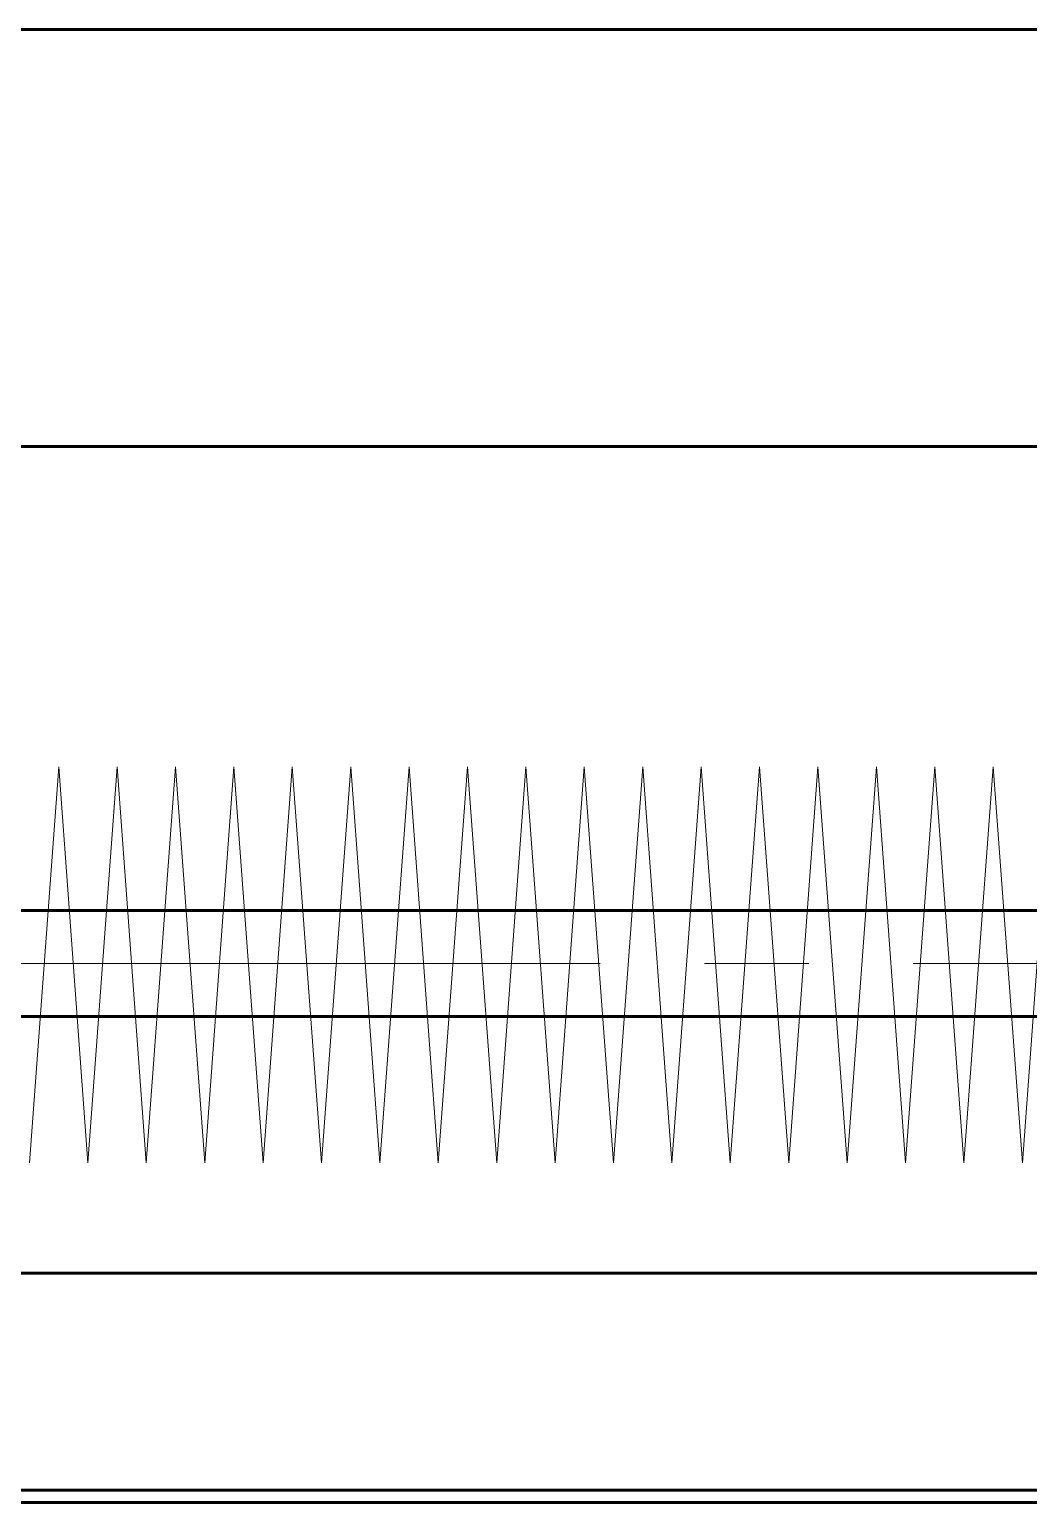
# Model space of a CAD drawing. Header units: millimetres. Extents: x 0 to 840, y 0 to 594.
# Drawn here: x 107.13 to 121.5, y 541.03 to 562.23 of the extents above; entities that cross this region are included whole.
import ezdxf

# ---------------------------------------------------------------- set-up
doc = ezdxf.new("R2010")
doc.units = ezdxf.units.MM
doc.linetypes.add('K5LT_AXLED', pattern=[19.5, 15, -1.5, 1.5, -1.5])
doc.linetypes.add('K5LT_BASIC', pattern=[0])
doc.layers.add('Системный слой', color=7, linetype='Continuous')

# ---------------------------------------------------------------- blocks, each defined once
blk = doc.blocks.new('U79')
at = {"layer": 'Системный слой', "color": 30, "linetype": 'K5LT_AXLED', "lineweight": 18, "true_color": 0xff8000}
for q in [(107.135, 545.919), (107.975, 545.919)]:
    blk.add_line((107.555, 551.619), q, dxfattribs=at)
blk = doc.blocks.new('U80')
at = {"layer": 'Системный слой', "color": 30, "linetype": 'K5LT_AXLED', "lineweight": 18, "true_color": 0xff8000}
for q in [(107.975, 545.919), (108.815, 545.919)]:
    blk.add_line((108.395, 551.619), q, dxfattribs=at)
blk = doc.blocks.new('U81')
at = {"layer": 'Системный слой', "color": 30, "linetype": 'K5LT_AXLED', "lineweight": 18, "true_color": 0xff8000}
for q in [(109.655, 545.919), (110.495, 545.919)]:
    blk.add_line((110.075, 551.619), q, dxfattribs=at)
blk = doc.blocks.new('U82')
at = {"layer": 'Системный слой', "color": 30, "linetype": 'K5LT_AXLED', "lineweight": 18, "true_color": 0xff8000}
for q in [(108.815, 545.919), (109.655, 545.919)]:
    blk.add_line((109.235, 551.619), q, dxfattribs=at)
blk = doc.blocks.new('U83')
at = {"layer": 'Системный слой', "color": 30, "linetype": 'K5LT_AXLED', "lineweight": 18, "true_color": 0xff8000}
for q in [(110.495, 545.919), (111.335, 545.919)]:
    blk.add_line((110.915, 551.619), q, dxfattribs=at)
blk = doc.blocks.new('U84')
at = {"layer": 'Системный слой', "color": 30, "linetype": 'K5LT_AXLED', "lineweight": 18, "true_color": 0xff8000}
for q in [(111.335, 545.919), (112.175, 545.919)]:
    blk.add_line((111.755, 551.619), q, dxfattribs=at)
blk = doc.blocks.new('U85')
at = {"layer": 'Системный слой', "color": 30, "linetype": 'K5LT_AXLED', "lineweight": 18, "true_color": 0xff8000}
for q in [(112.175, 545.919), (113.015, 545.919)]:
    blk.add_line((112.595, 551.619), q, dxfattribs=at)
blk = doc.blocks.new('U78')
at = {"layer": 'Системный слой'}
for name in ['U79', 'U80', 'U82', 'U81', 'U83', 'U84', 'U85']:
    blk.add_blockref(name, (0, 0), dxfattribs=at)
blk = doc.blocks.new('U95')
at = {"layer": 'Системный слой', "color": 30, "linetype": 'K5LT_AXLED', "lineweight": 18, "true_color": 0xff8000}
for q in [(113.015, 545.919), (113.855, 545.919)]:
    blk.add_line((113.435, 551.619), q, dxfattribs=at)
blk = doc.blocks.new('U96')
at = {"layer": 'Системный слой', "color": 30, "linetype": 'K5LT_AXLED', "lineweight": 18, "true_color": 0xff8000}
for q in [(113.855, 545.919), (114.695, 545.919)]:
    blk.add_line((114.275, 551.619), q, dxfattribs=at)
blk = doc.blocks.new('U97')
at = {"layer": 'Системный слой', "color": 30, "linetype": 'K5LT_AXLED', "lineweight": 18, "true_color": 0xff8000}
for q in [(115.535, 545.919), (116.375, 545.919)]:
    blk.add_line((115.955, 551.619), q, dxfattribs=at)
blk = doc.blocks.new('U98')
at = {"layer": 'Системный слой', "color": 30, "linetype": 'K5LT_AXLED', "lineweight": 18, "true_color": 0xff8000}
for q in [(114.695, 545.919), (115.535, 545.919)]:
    blk.add_line((115.115, 551.619), q, dxfattribs=at)
blk = doc.blocks.new('U99')
at = {"layer": 'Системный слой', "color": 30, "linetype": 'K5LT_AXLED', "lineweight": 18, "true_color": 0xff8000}
for q in [(116.375, 545.919), (117.215, 545.919)]:
    blk.add_line((116.795, 551.619), q, dxfattribs=at)
blk = doc.blocks.new('U100')
at = {"layer": 'Системный слой', "color": 30, "linetype": 'K5LT_AXLED', "lineweight": 18, "true_color": 0xff8000}
for q in [(117.215, 545.919), (118.055, 545.919)]:
    blk.add_line((117.635, 551.619), q, dxfattribs=at)
blk = doc.blocks.new('U101')
at = {"layer": 'Системный слой', "color": 30, "linetype": 'K5LT_AXLED', "lineweight": 18, "true_color": 0xff8000}
for q in [(118.055, 545.919), (118.895, 545.919)]:
    blk.add_line((118.475, 551.619), q, dxfattribs=at)
blk = doc.blocks.new('U94')
at = {"layer": 'Системный слой'}
for name in ['U95', 'U96', 'U98', 'U97', 'U99', 'U100', 'U101']:
    blk.add_blockref(name, (0, 0), dxfattribs=at)
blk = doc.blocks.new('U118')
at = {"layer": 'Системный слой', "color": 30, "linetype": 'K5LT_AXLED', "lineweight": 18, "true_color": 0xff8000}
for q in [(118.895, 545.919), (119.735, 545.919)]:
    blk.add_line((119.315, 551.619), q, dxfattribs=at)
blk = doc.blocks.new('U119')
at = {"layer": 'Системный слой', "color": 30, "linetype": 'K5LT_AXLED', "lineweight": 18, "true_color": 0xff8000}
for q in [(119.735, 545.919), (120.575, 545.919)]:
    blk.add_line((120.155, 551.619), q, dxfattribs=at)
blk = doc.blocks.new('U120')
at = {"layer": 'Системный слой', "color": 30, "linetype": 'K5LT_AXLED', "lineweight": 18, "true_color": 0xff8000}
for q in [(121.415, 545.919), (122.255, 545.919)]:
    blk.add_line((121.835, 551.619), q, dxfattribs=at)
blk = doc.blocks.new('U121')
at = {"layer": 'Системный слой', "color": 30, "linetype": 'K5LT_AXLED', "lineweight": 18, "true_color": 0xff8000}
for q in [(120.575, 545.919), (121.415, 545.919)]:
    blk.add_line((120.995, 551.619), q, dxfattribs=at)
blk = doc.blocks.new('U122')
at = {"layer": 'Системный слой', "color": 30, "linetype": 'K5LT_AXLED', "lineweight": 18, "true_color": 0xff8000}
for q in [(122.255, 545.919), (123.095, 545.919)]:
    blk.add_line((122.675, 551.619), q, dxfattribs=at)
blk = doc.blocks.new('U123')
at = {"layer": 'Системный слой', "color": 30, "linetype": 'K5LT_AXLED', "lineweight": 18, "true_color": 0xff8000}
for q in [(123.095, 545.919), (123.935, 545.919)]:
    blk.add_line((123.515, 551.619), q, dxfattribs=at)
blk = doc.blocks.new('U124')
at = {"layer": 'Системный слой', "color": 30, "linetype": 'K5LT_AXLED', "lineweight": 18, "true_color": 0xff8000}
for q in [(123.935, 545.919), (124.775, 545.919)]:
    blk.add_line((124.355, 551.619), q, dxfattribs=at)
blk = doc.blocks.new('U117')
at = {"layer": 'Системный слой'}
for name in ['U118', 'U119', 'U121', 'U120', 'U122', 'U123', 'U124']:
    blk.add_blockref(name, (0, 0), dxfattribs=at)

msp = doc.modelspace()

# ---------------------------------------------------------------- linework, layer by layer
at = {"layer": 'Системный слой', "color": 5, "linetype": 'K5LT_BASIC', "lineweight": 60, "true_color": 0x0000ff}
for p, q in [((221.92425, 562.22745), (38.32425, 562.22745)), ((44.32425, 556.22745), (215.92425, 556.22745)), ((59.62425, 549.54945), (135.81329, 549.54945)), ((59.75932, 548.02545), (135.81329, 548.02545)), ((47.26425, 544.33149), (205.72425, 544.33149)), ((205.72425, 541.21149), (47.26425, 541.21149)), ((205.72425, 541.03149), (47.26425, 541.03149))]:
    msp.add_line(p, q, dxfattribs=at)
at = {"layer": 'Системный слой', "color": 30, "linetype": 'K5LT_AXLED', "lineweight": 18, "true_color": 0xff8000}
msp.add_line((41.84425, 548.78745), (210.72425, 548.78745), dxfattribs=at)

# ---------------------------------------------------------------- block references
at = {"layer": 'Системный слой'}
for name in ['U78', 'U94', 'U117']:
    msp.add_blockref(name, (0, 0), dxfattribs=at)

doc.saveas('drawing.dxf')
